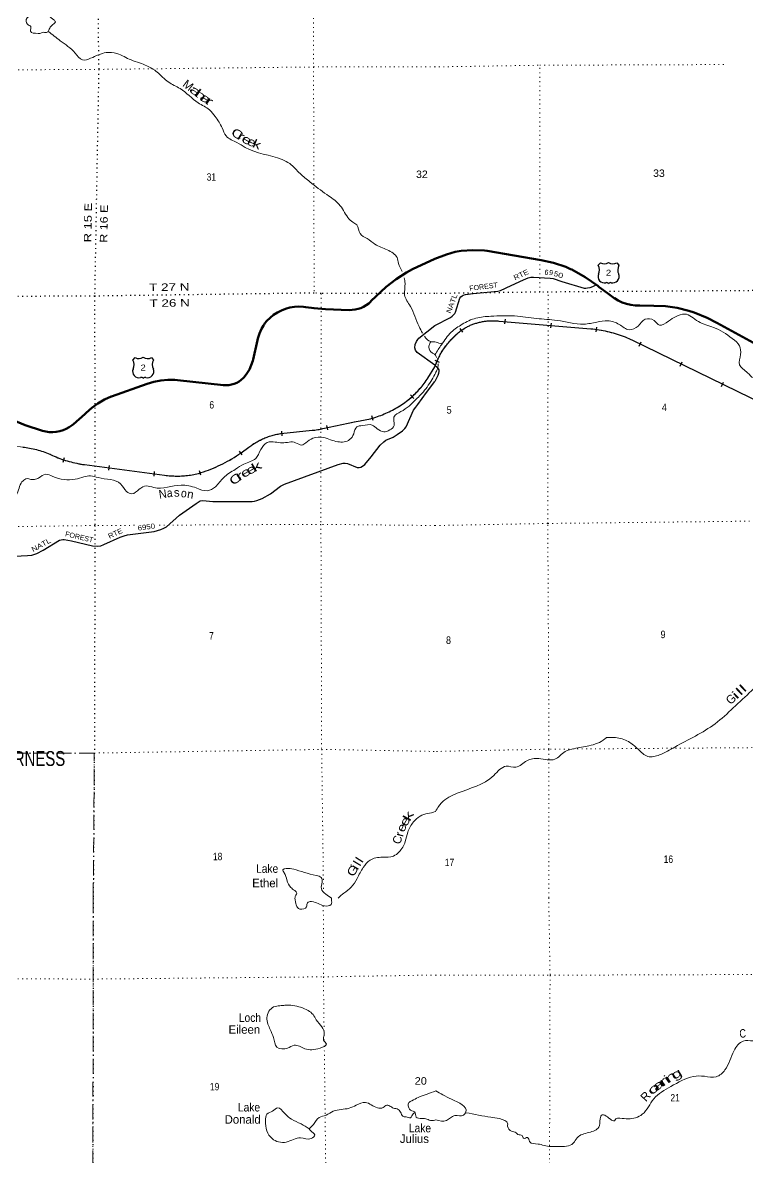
# Model space of a CAD drawing. Header units: feet. Extents: x -3 to 248627, y 0 to 184934.
# Drawn here: x 21243 to 38283, y 85678 to 112351 of the extents above; entities that cross this region are included whole.
import ezdxf
from ezdxf.enums import TextEntityAlignment as Align

# ---------------------------------------------------------------- set-up
doc = ezdxf.new("R2010")
doc.units = ezdxf.units.FT
doc.header["$LTSCALE"] = 70
doc.linetypes.add('DOT_DASHED', pattern=[7.7, 5, -1.2, 0.3, -1.2])
doc.linetypes.add('DOTTED', pattern=[1.5, 0.3, -1.2])
for name, color, linetype, lineweight in [('16', 7, 'Continuous', 25), ('20', 7, 'Continuous', 70), ('29', 7, 'Continuous', 25), ('30', 7, 'Continuous', 35), ('34', 7, 'Continuous', 25), ('39', 7, 'Continuous', 13), ('44', 7, 'DOT_DASHED', 13), ('6', 7, 'DOTTED', 25), ('7', 7, 'DOTTED', 13)]:
    doc.layers.add(name, color=color, linetype=linetype, lineweight=lineweight)
doc.layers.add('41', color=7, linetype='Continuous')

msp = doc.modelspace()

# ---------------------------------------------------------------- linework, layer by layer
at = {"layer": '16'}
for p, q in [((34777.62, 106649.19), (34828.93, 106707.95)), ((35020.69, 106713.92), (35020.41, 106713.72)), ((35212.78, 106708.04), (35264.17, 106649.19)), ((23833.57, 104420.48), (23884.88, 104479.24)), ((24076.64, 104485.21), (24076.36, 104485.01)), ((24268.73, 104479.33), (24320.12, 104420.48))]:
    msp.add_line(p, q, dxfattribs=at)
for centre, radius, start, end in [((34920.01, 106865.61), 182.07, 239.97227, 303.45418), ((35121.79, 106865.11), 181.52, 236.33975, 300.08743), ((35121.78, 106865.61), 182.07, 236.54582, 236.59441), ((34923.83, 106383.66), 151.42, 159.09177, 283.81923), ((34584.64, 106538.56), 222.05, 332.97043, 29.75871), ((35117.95, 106383.66), 151.42, 256.18077, 20.90823), ((35457.14, 106538.56), 222.05, 150.24129, 207.02957), ((23640.59, 104309.85), 222.05, 332.97043, 29.75871), ((23975.96, 104636.9), 182.07, 239.97227, 303.45418), ((24177.74, 104636.4), 181.52, 236.33975, 300.08743), ((24177.73, 104636.9), 182.07, 236.54582, 236.59441), ((24513.09, 104309.85), 222.05, 150.24129, 207.02957), ((23979.78, 104154.95), 151.42, 159.09177, 283.81923), ((24173.9, 104154.95), 151.42, 256.18077, 20.90823)]:
    msp.add_arc(centre, radius, start, end, dxfattribs=at)
for centre, major_axis, start_param, end_param in [((34979.17, 106184.84), (-19.56, 51.67), 4.95877769, 6.28318531), ((35062.62, 106184.84), (19.56, 51.67), 0, 1.32637542), ((24035.12, 103956.13), (-19.56, 51.67), 4.95877769, 6.28318531), ((24118.57, 103956.13), (19.56, 51.67), 0, 1.32637542)]:
    msp.add_ellipse(centre, major_axis=major_axis, ratio=0.929097, start_param=start_param, end_param=end_param, dxfattribs=at)
at = {"layer": '20'}
for points in [[(42826.65, 102430.65), (37564.83, 105295.8), (37337.8, 105414.49), (37036.22, 105537.81), (36908.08, 105580.14), (36636.85, 105646.9), (36360.12, 105684.95), (36080.93, 105693.86), (35754.06, 105700.8), (35649.07, 105702.73), (35544.86, 105715.61), (35442.57, 105739.32), (35343.32, 105773.59), (35248.19, 105818.05), (35158.23, 105872.21), (35149.37, 105878.26), (34992, 105990.95), (34802, 106134.95), (34766.57, 106165.14), (34471.01, 106371.47), (34155.5, 106545.78), (34126.84, 106559.54), (34013.97, 106607.51), (33728.34, 106704.77), (33434.12, 106771.63), (32165.97, 106986.69), (32105.11, 106993.03), (31828.79, 107004.03), (31552.83, 106986.09), (31414.97, 106960.19), (31211.63, 106903.29), (30932.06, 106798.26)], [(29321.81, 105708.88), (29378.93, 105751.31), (29431.32, 105799.48), (29433.02, 105801.22), (29793.22, 106137.95), (30023.59, 106321.48), (30271.88, 106479.93), (30411.61, 106554.01), (30932.06, 106798.26)], [(20460.73, 103232.36), (21301.9, 102885.46), (21708.27, 102757.19), (21787.85, 102738.05), (21868.99, 102727.32), (21950.81, 102725.14), (22032.41, 102731.52), (22112.89, 102746.4), (22191.38, 102769.61), (22267.01, 102800.89), (22338.96, 102839.91), (22406.44, 102886.24), (22438.57, 102912.24), (22701.83, 103150.04), (22736.36, 103181.45), (22867.82, 103298.84), (23010.84, 103401.84), (23163.83, 103489.33), (23325.14, 103560.35), (23333.81, 103563.61), (24172.55, 103864.66), (24329.3, 103911.52), (24490.09, 103941.74), (24653.16, 103954.98), (24816.71, 103951.11), (24885.94, 103944.28), (25963.07, 103826.83), (26027.39, 103825.82), (26091.46, 103831.53), (26154.58, 103843.91), (26216.06, 103862.82), (26275.23, 103888.05), (26331.44, 103919.32), (26384.07, 103956.31), (26432.55, 103998.59), (26452.4, 104018.73), (26517.41, 104105.22), (26573.03, 104198.03), (26618.64, 104296.15), (26653.74, 104398.5), (26663.35, 104434.62), (26763.95, 104883.97), (26775.03, 104930.18), (26811.48, 105044.56), (26859.69, 105154.51), (26904.88, 105233.81), (26919.14, 105258.84), (26939.41, 105283.81), (26985.92, 105341.09), (27060.96, 105415.94), (27143.41, 105482.53), (27232.36, 105540.14), (27326.86, 105588.13), (27425.85, 105625.98), (27528.26, 105653.28), (27632.95, 105669.73), (27738.8, 105675.14), (27844.63, 105669.46), (27899.57, 105662.08), (28096.57, 105638.03), (28361.01, 105618.86), (28917.12, 105595.89), (28988.28, 105596.64), (29058.96, 105604.82), (29128.41, 105620.34), (29195.85, 105643.04), (29260.56, 105672.66), (29321.81, 105708.88)]]:
    msp.add_lwpolyline(points, dxfattribs=at)
at = {"layer": '29'}
for points in [[(30934.21, 105231.63), (31300.19, 105419.92), (31345.16, 105449.93), (31369.52, 105474.3), (31403.25, 105513.68), (31421.48, 105547.66), (31523.66, 105873.05), (31547.52, 105907.43), (31573.76, 105931.8), (31598.12, 105946.8), (31654.56, 105964.32), (31839.22, 105987.32), (32415.19, 106042.19), (32479.72, 106058.37), (32726.83, 106170.48), (33018.47, 106308.88), (33128.04, 106350.87), (33189.88, 106365.87), (33253.5, 106371.6), (33648.01, 106348.07), (33718.63, 106335.09), (33918.8, 106266.02), (34445.43, 106113.2), (34486.52, 106110.89), (34527.74, 106114.64), (34583.96, 106127.76), (34648.24, 106152.1), (34728.63, 106191.62)], [(30935.49, 104300.47), (30523.05, 104594.33), (30480.19, 104648.87), (30461.02, 104707.53), (30475.94, 104783.16), (30501.16, 104853.59), (30533.73, 104904.6), (30559.54, 104933.92), (30934.21, 105231.63)], [(30935.49, 104300.47), (30990.08, 104252.74), (31014.44, 104217.11), (31025.68, 104187.11), (31027.56, 104157.11), (31023.81, 104106.49), (31003.2, 104053.99), (30936.02, 103918.37)], [(20902.92, 99802.23), (21358.43, 99821.83), (21461.18, 99834.83), (21579.19, 99872.96), (21723.56, 99949.53), (22111.96, 100183.34), (22148.17, 100194.29), (22188.59, 100201.6), (22221.43, 100201.6), (22390.64, 100169.01), (22884.76, 100054.21), (23000.5, 100048.24), (23080.78, 100055.54), (23154.02, 100082.67), (23536.91, 100256.37), (23628.32, 100290.7), (23708.42, 100307.49), (24337.93, 100387.4), (24492.97, 100435.29), (24560.48, 100464.51), (24622.34, 100499.8), (24932.92, 100770.13), (25325.91, 101051.37), (25418.01, 101110.82), (25481.32, 101119.42), (25717.82, 101098.22), (26638.85, 101097.93), (26697.01, 101103.52), (26748.1, 101118.12), (26875.81, 101165.59), (27070.59, 101274.48), (27305.72, 101453.65), (27401.28, 101505.18), (28664.92, 101964.4), (28778.8, 101994.48), (28826.24, 101994.48), (28879.93, 101987.57), (29105.47, 101896.4), (29154.65, 101892.24), (29191.14, 101903.19), (29234.93, 101925.1), (29284.93, 101962.12), (29433.82, 102144.46), (29652.11, 102416.02), (29733.49, 102501.08), (29782.29, 102538.55), (29951.62, 102608.36), (30048.67, 102666.35), (30172.74, 102753.98), (30227.48, 102808.76), (30257.84, 102852.7), (30433.53, 103241.03), (30484.74, 103312.67), (30538.56, 103372.93), (30740.02, 103657.67), (30936.02, 103918.37)]]:
    msp.add_lwpolyline(points, dxfattribs=at)
at = {"layer": '34'}
for p, q in [((32583.93, 105269.64), (32593.11, 105379.86)), ((31596.66, 105073.48), (31530.85, 105162.38)), ((33665.76, 105176.97), (33674.94, 105287.2)), ((34731.38, 105086.87), (34746.14, 105196.49)), ((35737.89, 104745.9), (35786.29, 104845.36)), ((31040.8, 104364.99), (30938.81, 104407.8)), ((36703.12, 104279.04), (36751.53, 104378.49)), ((37678.28, 103801.53), (37726.69, 103900.99)), ((30437.16, 103518.44), (30364.07, 103601.46)), ((29481.73, 102998.86), (29450.8, 103105.05)), ((27347.06, 102637.2), (27335.47, 102747.2)), ((28415.29, 102776.86), (28391.63, 102884.91)), ((26404.91, 102190.42), (26340.52, 102280.36)), ((22191.2, 102022.73), (22225.74, 102127.81)), ((23267.69, 101828.61), (23282.13, 101938.27)), ((24331.07, 101691.27), (24345.51, 101800.93)), ((25430.47, 101711.59), (25398.04, 101817.34))]:
    msp.add_line(p, q, dxfattribs=at)
at = {"layer": '34', "lineweight": 13}
for p, q in [((32447.46, 105334.68), (34603.89, 105155.19)), ((35566.19, 104891.87), (41135.37, 102181.41)), ((30931.91, 104253.69), (31009.99, 104439.7)), ((30769.76, 103997.26), (30930.33, 104249.02)), ((28298.12, 102805.97), (28898.1, 102937.34)), ((26379, 102237.67), (26558.92, 102370.61)), ((22697.32, 101960.28), (24577.67, 101712.77))]:
    msp.add_line(p, q, dxfattribs=at)
at = {"layer": '34'}
for points in [[(30935.55, 104259.22), (31008.98, 104440.15), (31022, 104468), (31035.58, 104495.38), (31049.63, 104522.53), (31064.07, 104549.71), (31079.09, 104576.43), (31094.49, 104602.77), (31110.3, 104629.12), (31126.68, 104655.03), (31143.46, 104680.54), (31160.78, 104706), (31178.44, 104730.92), (31196.42, 104755.69), (31215.03, 104780.17), (31233.98, 104804.11), (31253.4, 104827.83), (31273.08, 104851.25), (31293.39, 104874.36), (31313.87, 104897.02), (31335, 104919.38), (31356.28, 104941.27), (31378.05, 104962.95), (31400.16, 104984.08), (31422.66, 105004.83), (31445.41, 105025.29), (31468.73, 105045.28), (31492.29, 105064.97), (31516.19, 105084.11), (31540.32, 105102.97), (31564.96, 105121.19), (31589.83, 105139.12), (31614.88, 105156.58), (31622.15, 105161.48), (31624.93, 105163.08), (31644.84, 105174.69), (31664.97, 105185.8), (31685.22, 105196.51), (31705.82, 105206.98), (31726.44, 105216.96), (31747.21, 105226.75), (31768.3, 105236.11), (31789.41, 105244.99), (31810.76, 105253.55), (31832.15, 105261.83), (31853.86, 105269.69), (31875.51, 105277.17), (31897.48, 105284.24), (31919.4, 105290.92), (31941.54, 105297.3), (31963.71, 105303.21), (31986, 105308.71), (32008.35, 105313.92), (32030.91, 105318.64), (32053.52, 105323.05), (32076.15, 105327), (32098.83, 105330.66), (32121.61, 105333.74), (32144.45, 105336.52), (32167.22, 105338.94), (32190.12, 105340.97), (32213.06, 105342.52), (32236.11, 105343.67), (32259.03, 105344.56), (32282.06, 105344.87), (32305.03, 105344.81), (32328.05, 105344.46), (32350.91, 105343.67), (32373.98, 105342.37), (32396.91, 105340.81), (32419.76, 105338.69), (32442.58, 105336.4), (32447.57, 105335.77), (34603.99, 105156.29), (34652.78, 105151.7), (34701.19, 105146.03), (34749.51, 105139.52), (34798.08, 105132.44), (34846.26, 105124.25), (34894.1, 105115.26), (34942.17, 105105.68), (34989.85, 105095.01), (35037.19, 105083.53), (35084.73, 105071.19), (35131.63, 105058.06), (35178.49, 105044.37), (35225.25, 105029.58), (35271.38, 105013.98), (35317.44, 104997.55), (35363.16, 104980.6), (35408.79, 104962.52), (35453.81, 104943.93), (35498.74, 104924.23), (35543.05, 104904.03), (35566.67, 104892.86), (41135.84, 102182.4)], [(27077.61, 102637.04), (27105.75, 102645.48), (27133.95, 102653.3), (27162.31, 102660.63), (27190.73, 102667.59), (27219.43, 102673.91), (27248.2, 102679.86), (27277.01, 102685.2), (27305.88, 102690.19), (27310.52, 102690.82), (27311.87, 102691.02), (28047.06, 102768.5), (28080.39, 102771.57), (28113.44, 102775.38), (28146.45, 102779.76), (28179.62, 102784.55), (28212.52, 102790.06), (28245.19, 102796.15), (28278.02, 102802.63), (28297.88, 102807.04), (28897.88, 102938.42), (29081.69, 102973.77), (29180.4, 102990.5), (29211.88, 102995.68), (29253.87, 103003.37), (29295.98, 103011.95), (29337.89, 103021.03), (29379.75, 103030.81), (29421.18, 103041.59), (29462.76, 103052.92), (29503.94, 103064.91), (29544.89, 103077.77), (29585.45, 103091.28), (29625.97, 103105.5), (29666.27, 103120.22), (29706.16, 103135.96), (29745.83, 103152.21), (29785.29, 103169.32), (29824.53, 103186.93), (29863.18, 103205.38), (29901.63, 103224.33), (29939.7, 103243.95), (29977.52, 103264.43), (30014.79, 103285.4), (30052.02, 103307.06), (30088.5, 103329.37), (30124.94, 103352.37), (30160.64, 103376.02), (30196.13, 103400.17), (30231.07, 103424.82), (30265.77, 103450.32), (30299.73, 103476.46), (30333.33, 103502.94), (30366.69, 103530.26), (30399.33, 103557.88), (30423.62, 103579.27), (30451.87, 103606.42), (30479.36, 103634.08), (30506.39, 103662.24), (30533.27, 103690.86), (30559.37, 103719.99), (30584.85, 103749.45), (30610.18, 103779.38), (30634.73, 103809.8), (30658.66, 103840.57), (30682.28, 103871.97), (30705.13, 103903.56), (30727.65, 103935.46), (30749.56, 103968.03), (30768.83, 103997.85), (30935.55, 104259.25)], [(21242.69, 102374.28), (21283.57, 102369.16), (21324.23, 102363.33), (21365.13, 102356.79), (21405.56, 102349.55), (21446, 102341.83), (21486.45, 102333.16), (21526.43, 102323.79), (21566.42, 102313.7), (21606.16, 102303.15), (21645.92, 102291.64), (21685.21, 102279.67), (21724.51, 102266.74), (21763.34, 102253.35), (21802.18, 102239.24), (21840.55, 102224.42), (21878.68, 102208.9), (21886.96, 102205.47), (21900.64, 102198.76), (21942.55, 102179.23), (21985.04, 102160.16), (22027.68, 102142.14), (22070.66, 102124.61), (22113.74, 102107.87), (22157.45, 102091.85), (22201.3, 102076.88), (22245.22, 102062.45), (22289.79, 102048.72), (22334.18, 102035.84), (22378.94, 102023.7), (22424.11, 102012.58), (22469.09, 102002.02), (22514.43, 101992.22), (22560.18, 101983.43), (22605.75, 101975.21), (22651.4, 101967.79), (22697.47, 101961.37), (24577.82, 101713.86), (24613.86, 101708.91), (24649.79, 101704.82), (24685.82, 101701.35), (24722.11, 101698.25), (24758.32, 101696.01), (24794.4, 101694.42), (24830.75, 101693.2), (24867.01, 101692.84), (24903.16, 101693.13), (24939.6, 101694), (24975.72, 101695.55), (25011.9, 101697.51), (25048.19, 101700.3), (25084.16, 101703.75), (25120.22, 101707.83), (25156.13, 101712.35), (25192.16, 101717.69), (25227.83, 101723.49), (25263.63, 101730.13), (25299.08, 101737.24), (25334.61, 101744.95), (25369.81, 101753.35), (25379.51, 101755.8), (25438.36, 101773.85), (25496.46, 101793.14), (25554.29, 101813.46), (25612.23, 101834.54), (25669.44, 101856.87), (25726.01, 101880.11), (25782.71, 101904.13), (25838.66, 101929.39), (25893.98, 101955.55), (25949.33, 101982.84), (26003.71, 102010.93), (26057.87, 102039.7), (26111.64, 102069.8), (26164.43, 102100.72), (26216.91, 102132.67), (26268.87, 102165.17), (26320.4, 102199.02), (26371.06, 102233.34), (26378.35, 102238.56), (26558.26, 102371.49), (26581.81, 102389.08), (26605.63, 102406.03), (26629.75, 102422.58), (26654.22, 102438.96), (26678.96, 102454.7), (26703.85, 102469.95), (26729.1, 102485.02), (26754.61, 102499.46), (26780.29, 102513.4), (26806.41, 102527.03), (26832.56, 102540.06), (26858.92, 102552.83), (26885.68, 102565.04), (26912.48, 102576.67), (26939.59, 102587.89), (26966.75, 102598.74), (26994.33, 102609.05), (27021.84, 102618.9), (27049.76, 102628.21), (27077.61, 102637.04)]]:
    msp.add_lwpolyline(points, dxfattribs=at)
at = {"layer": '34', "lineweight": 13}
msp.add_lwpolyline([(27310.68, 102689.73), (27312.01, 102689.93), (28047.17, 102767.41)], dxfattribs=at)
for centre, radius, start, end in [((32603.7, 103705.86), 1754.54, 123.9936, 155.27571), ((32292.63, 104027.85), 1315.97, 83.24345, 120.60101), ((34358.16, 102367.14), 2798.86, 64.4298, 84.96305), ((28880.55, 105203.53), 2241.47, 313.53106, 327.44158), ((28791.83, 105417.97), 2459.47, 279.09456, 311.58846), ((30978.25, 92446.8), 10694.79, 99.6767, 101.2156), ((27882.8, 104673), 1912.67, 274.92988, 282.54116), ((27570.99, 101031.49), 1678.55, 98.92135, 127.08082), ((20972.78, 100028.33), 2360.19, 67.22312, 90.43835), ((23048.85, 104595.69), 2658.75, 244.07633, 262.40243), ((24367.21, 105124.97), 3519.06, 286.72317, 304.86778), ((24872.16, 103770.87), 2079.06, 261.85689, 284.13284)]:
    msp.add_arc(centre, radius, start, end, dxfattribs=at)
at = {"layer": '39'}
for points in [[(21844.22, 112146.37), (21892.39, 112248.79), (21972.68, 112325.11), (22012.83, 112369.29), (21972.66, 112421.48), (21876.26, 112517.82), (21836.06, 112664.37), (21743.7, 112686.42), (21643.32, 112602.06), (21530.9, 112549.82), (21458.61, 112553.8), (21400.4, 112495.56), (21346.19, 112461.41), (21352.26, 112312.84), (21430.57, 112262.67), (21424.58, 112152.25), (21603.29, 112100.11), (21687.62, 112110.18), (21723.76, 112128.26), (21788.01, 112116.24), (21844.22, 112152.4)], [(21844.22, 112146.37), (22125.38, 111927.63), (22478.84, 111632.63), (22647.54, 111478.09), (22840.28, 111514.3), (23209.7, 111646.95), (23458.68, 111622.94), (23792.02, 111474.49), (23988.81, 111406.3), (24165.52, 111334.09), (24402.49, 111189.62), (24667.58, 110956.81), (24944.71, 110800.31), (25370.46, 110467.18), (25635.54, 110298.63), (25772.12, 110142.08), (25932.81, 109877.11), (26029.24, 109688.42), (26282.27, 109531.91), (26471.03, 109419.55), (27346.54, 109130.75), (27523.25, 109038.46), (27768.27, 108801.64), (27997.22, 108608.98), (28394.85, 108307.96), (28680.02, 108083.2), (28888.92, 107774.08), (29007.41, 107657.68), (29097.78, 107597.48), (29178.15, 107392.72), (29342.82, 107276.33), (29527.58, 107143.89), (29816.75, 107007.47), (30045.69, 106830.87), (30081.86, 106690.34), (30163.19, 106505.05)], [(30211.1, 106356.13), (30234.58, 106220.59), (30224.61, 105951.55), (30359.2, 105682.56), (30564.12, 105210.82), (30643.47, 105055.72)], [(40008.27, 103504.97), (39995, 103641.95), (39916, 103855.95), (39555, 103976.95), (39428, 103862.95), (39260, 103803.95), (39032, 103963.95), (38911, 103906.95), (38850, 103815.95), (38725, 103941.95), (38602, 104012.95), (38427, 104001.95), (38290, 104121.95), (38102, 104307.95), (38124, 104553.95), (38101, 104752.95), (37929, 104927.95), (37491, 105187.95), (37132, 105326.95), (36808, 105501.95), (36610, 105444.95), (36428, 105333.95), (36219, 105239.95), (36091, 105349.95), (35882, 105378.95), (35714, 105218.95), (35506, 105133.95), (35270, 105256.95), (35001, 105342.95), (34746, 105313.95), (34438, 105263.95), (33811, 105351.95), (33325, 105395.95), (32811, 105456.95), (32252, 105448.95), (31900, 105404.95), (31581, 105261.95), (31321, 105075.95), (31090, 104779.95), (30937, 104548.95)], [(30693.77, 104977.73), (30740.89, 104915.75), (30849.33, 104851.54), (30934.75, 104849.14)], [(30836.95, 104855.44), (30817.21, 104811.37), (30793.14, 104719.01), (30869.47, 104586.53), (30926.9, 104556.42), (30935.15, 104550.76)], [(31128, 104834.95), (31066, 104811.95), (30999, 104828.95), (30934.75, 104849.14)], [(30935.15, 104550.76), (30944.37, 104542.46), (30960.45, 104519.13), (30974.19, 104483.39)], [(31007.77, 104334.81), (31010.95, 104315.12), (30984.69, 104185.84), (30960.45, 104135.35), (30935.77, 104082.65)], [(21344.89, 101635.72), (21519.58, 101611.69), (21625.99, 101651.88), (21782.58, 101734.25), (21951.25, 101684.12), (22477.33, 101620.06), (22682.12, 101672.34), (22838.73, 101696.49), (23019.44, 101656.4), (23545.54, 101508.02), (23686.14, 101331.39), (23810.64, 101275.22), (23983.29, 101381.69), (24149.92, 101460.05), (24324.62, 101423.98), (24967.12, 101480.43), (25324.54, 101412.29), (25587.58, 101348.14), (25774.29, 101440.57), (25962.98, 101653.45), (26242.02, 101850.31), (26446.8, 101974.87), (26721.84, 102107.48), (26842.26, 102316.33), (26994.82, 102481.01), (27179.54, 102493.13), (27348.2, 102473.11), (27661.43, 102477.24), (27806.01, 102421.08), (27902.37, 102473.31), (28066.99, 102581.79), (28315.96, 102597.94), (28653.31, 102497.68), (28930.38, 102549.98), (29026.73, 102686.54), (29098.97, 102847.19), (29231.48, 102879.36), (29464.39, 102891.49), (29580.87, 102803.19), (29733.49, 102730.97), (29874.02, 102777.2), (29978.41, 102879.63), (29974.37, 102976), (29974.34, 103080.4), (30138.96, 103206.95), (30486.25, 103490.16), (30721.1, 103743.22), (30836.95, 103913.07), (30935.77, 104082.65)], [(19406.42, 102351.05), (19581.85, 102157.09), (19828.9, 101823.89), (20108.1, 101422.45), (20409.32, 101225.8), (20754.71, 101105.46), (20963.52, 101117.58), (21112.06, 101284.28), (21252.54, 101583.48), (21344.89, 101635.72)], [(34971.58, 95546.71), (35185, 95544.95), (35486, 95450.95), (35716, 95271.95), (35944, 95101.95), (36217, 95137.95), (36580, 95322.95), (37527, 95870.95), (37954, 96243.95), (38383, 96645.95), (38785, 97007.95), (39294, 97324.95), (39838, 97530.95), (40268, 97720.95), (40502, 97838.95), (40659, 97887.95), (40942, 97936.95), (41214, 97970.95), (41557, 98151.95), (41862, 98407.95), (42282, 98960.95), (42408, 99156.95), (42536, 99339.95), (42801, 99528.95), (43437, 99659.95), (43818, 99755.95), (44005, 99899.95), (44130, 100164.95), (44252, 100310.95), (44217.25, 100395.2)], [(30949.9, 93807.69), (31025.87, 93932.88), (31092, 94010.95), (31461, 94235.95), (32322, 94655.95), (32611, 94870.95), (32840, 94851.95), (33096, 94998.95), (33380, 95053.95), (33756, 95034.95), (33999, 95214.95), (34210, 95283.95), (34560, 95351.95), (34933, 95512.95), (34971.58, 95546.71)], [(30949.9, 93807.69), (30944.42, 93804.92), (30767.77, 93760.8), (30587.08, 93696.48), (30434.52, 93563.92), (30298.04, 93318.92), (30237.86, 93098.05), (30091.35, 92853.06), (29960.86, 92760.65), (29699.85, 92732.45), (29410.73, 92664.08), (29252.15, 92487.34), (29105.64, 92234.32), (28969.16, 92025.46), (28798.53, 91888.87), (28659.08, 91772.61)], [(28503.4, 91772.32), (28370.86, 91864.63), (28266.41, 91997.1), (28286.45, 92145.68), (28264.34, 92254.09), (28145.86, 92302.23), (27615.75, 92450.61), (27435.04, 92466.61), (27362.76, 92434.46), (27394.91, 92366.21), (27455.18, 92197.58), (27547.59, 92020.93), (27639.97, 91948.69), (27686.17, 91888.47), (27664.09, 91840.28), (27644.68, 91770.96)], [(27644.68, 91770.96), (27761.73, 91514.79), (27919, 91566.91), (27937.34, 91663.67), (28036.12, 91687.68), (28338.15, 91588.28), (28495.38, 91620.24), (28505.69, 91739.19), (28503.4, 91772.32)], [(31664.31, 86726.31), (32250.68, 86622.57), (32453.41, 86587.77), (32647.95, 86460.39), (32646.74, 86407.99), (32738.75, 86290.99), (32846.72, 86254.28), (32890.05, 86210.96), (32988.27, 86188.59), (33023.08, 86125.3), (33114.18, 86143.41), (33164.41, 86049.53), (33362.54, 85990.63), (33502.79, 85955.21), (33840.78, 85931.47), (34191.17, 86008.28), (34284.88, 86139.25), (34557.75, 86262.15), (34790.38, 86387.98), (34823.05, 86580.82), (34871.65, 86678.53), (34931.84, 86667.09), (35062.68, 86573.41), (35158.56, 86536.97), (35191.81, 86580.58), (35284.93, 86598.65), (35483.99, 86580.06), (35812.98, 86689.6), (36083.28, 87050.5), (36484.98, 87341.9), (37014.37, 87577.99), (37274.42, 87582.22), (37552.27, 87571.94), (37755.44, 87730.69), (37971.49, 88185.56), (38188.23, 88408.53), (38414.09, 88415.55), (38656.01, 88420.18), (39166.68, 88543.79), (39826.64, 88587.41), (40095.77, 88635.8), (40284.37, 88774.71), (40899.82, 88897.97), (41314.94, 88985.42), (41910.52, 88859.1), (42244.27, 88738.67), (42449.19, 88711.88), (42697.86, 88746.61), (42991.12, 88705.73), (43370.98, 88749.61), (43639.02, 88925.05), (43837.92, 89422.65), (44003.36, 89693.15), (44061.72, 90038.65), (44328.85, 90349.21), (44606.69, 90774.46), (44652.42, 91009.34), (44701.37, 91296.58), (44780.02, 91560.97), (44758.52, 91798.56)], [(27008.63, 88806.03), (26986.79, 88961.34), (27144.47, 89213.1), (27291.61, 89241.05), (27410.52, 89252.91), (27595.88, 89246.5), (27952.27, 89128.85), (28070.96, 89033.84), (28147.27, 88908.67), (28277.9, 88745.07), (28331.92, 88559.45), (28319.57, 88432.43), (28383.85, 88339.54), (28236.58, 88247.07), (27877.89, 88231.63), (27628.2, 88310.77), (27470.91, 88244.53), (27223.12, 88267.19), (27138.97, 88497.24), (27062.77, 88678.88), (27008.63, 88806.03)], [(30957.45, 87239.84), (30734.83, 87157.3), (30541.25, 87085.08), (30394, 87006.72), (30323.39, 86962.5), (30341.21, 86807.19), (30395.53, 86768.77), (30453.92, 86746.47), (30497.99, 86621.36), (30628.9, 86592.88), (30747.74, 86576.51), (30856.47, 86540), (30957.99, 86559.83)], [(30957.45, 87239.84), (31329.39, 87042.55), (31663.02, 86742.67), (31608.93, 86669.28), (31405.14, 86657.73), (31303.22, 86607.6), (31207.02, 86543.23), (30957.99, 86559.83)], [(27976.78, 86347.99), (28079.75, 86452.65), (28215.08, 86613.71), (28376.39, 86669.86), (28547.85, 86762.29), (28918.73, 86832.14), (29086.12, 86904.41), (29301.84, 86966.5), (29583.67, 86840.93), (29716.67, 86846.72), (29805.43, 86900.99), (29902.08, 86868.54), (29984.61, 86826.03), (30051.08, 86817.84), (30093.32, 86783.47), (30129.5, 86741.06), (30183.7, 86642.14), (30258.23, 86627.88), (30360.94, 86607.51), (30423.6, 86702.17), (30467.98, 86726.28)], [(27976.78, 86347.99), (27787.61, 86461.29), (27566.2, 86574.64), (27405.28, 86706.03), (27236.3, 86839.45), (27119.28, 86765.07), (26986.15, 86692.73), (26951.58, 86537.53), (27105.86, 86117.79), (27440.17, 86034.46), (27778.89, 86138.66), (28028.69, 86118), (28111.48, 86204.55), (28014.96, 86299.52), (27976.78, 86347.99)]]:
    msp.add_spline(points, degree=3, dxfattribs=at)
at = {"layer": '44'}
for points in [[(22901.22, 91765.58), (22927.44, 95180.96), (12329.45, 95162.1)], [(22901.22, 91765.58), (22886.54, 79252.56), (22904.16, 74054.95), (21979.52, 74054.36), (22032.53, 45879.21)]]:
    msp.add_lwpolyline(points, dxfattribs=at)
at = {"layer": '6'}
for points in [[(22918.04, 126023.22), (22905.98, 121832.24), (22910.1, 121790.06), (22957.19, 116533.45), (23030.45, 111252.81), (22933.12, 105923.5), (22942.39, 100530.16), (22927.44, 95180.96), (22901.22, 91765.58)], [(61866.46, 105987.94), (60250, 106023.95), (59894, 106021.95), (54711, 106138.95), (49557, 106153.95), (49396, 106164.95), (44241, 106096.95), (38916, 106056.95), (38737, 106053.95), (33599, 106017.95), (33406, 106016.95), (30933, 105981.95)], [(30933.18, 105981.95), (28259.06, 105985.25), (28096.36, 105994.89), (22933.12, 105923.5), (17619.12, 105897.95), (12371.38, 105886.63), (7031.22, 105883.12), (1709.08, 105911.8), (0, 105921.11)], [(22901.22, 91765.58), (22899.76, 89868.77), (22892.95, 84575.27), (22892.05, 84485.23), (22886.82, 79253.6), (22886.72, 79165.47), (22904.16, 74056.97)]]:
    msp.add_lwpolyline(points, dxfattribs=at)
at = {"layer": '7'}
msp.add_line((33406, 106016.95), (33402, 111349.95), dxfattribs=at)
for points in [[(28088.99, 115503.59), (28083.26, 111309.85), (28096.36, 105994.89)], [(0, 111285.81), (1669.81, 111270.9), (6992.07, 111191.98), (12394.31, 111136.6), (17670.28, 111225.13), (23030.45, 111252.81), (28083.26, 111309.85), (30925.85, 111310.95)], [(30925.85, 111310.95), (33402, 111349.95), (37797, 111366.95)], [(28259.06, 105985.25), (28256.36, 100557.72), (28273.4, 95266.89), (28317.63, 91915.93)], [(33614, 91779.04), (33619, 95272.95), (33591, 100577.95), (33599, 106017.95)], [(30940.69, 100529.94), (28256.36, 100557.72), (24413.66, 100537.79)], [(30940.69, 100529.94), (33591, 100577.95), (38913, 100638.95), (44250, 100693.95), (49579, 100741.95), (54101.87, 100729.69)], [(23869.81, 100534.97), (22942.39, 100530.16), (17564.53, 100459.01), (12424.8, 100491.4), (8351.96, 100487.12)], [(0, 95142.61), (1733.56, 95129.16), (7045.61, 95124.56), (12329.45, 95162.1), (17633.48, 95165.51), (22927.44, 95180.96), (28273.4, 95266.89), (30947.98, 95218.95)], [(50516.16, 95402.46), (49599, 95404.95), (44264, 95356.95), (38924, 95311.95), (33619, 95272.95), (30947.98, 95218.95)], [(33614, 91779.04), (33643.63, 89958.55), (33630.79, 84692.11)], [(28312.45, 91590.23), (28314.57, 89920.65), (28333.33, 88406.57)], [(0, 89848.22), (1709.55, 89823.26), (6998.66, 89812.95), (12291.88, 89842.97), (17554.89, 89883.13), (22896.46, 89867.67), (28314.57, 89920.65), (30955.21, 89962.76)], [(30955.21, 89962.76), (33643.63, 89958.55), (38917.67, 89976.97), (44246.04, 89992.16), (49535.5, 89979.99), (54792.29, 90037.12)], [(28334.7, 88296.41), (28380.24, 84621.04), (28375.97, 84508.13), (28370.53, 83253.54)]]:
    msp.add_lwpolyline(points, dxfattribs=at)

# ---------------------------------------------------------------- texts
at = {"layer": '16', "width": 1.2}
for p in [(35019.54, 106402.15), (24075.49, 104173.44)]:
    msp.add_text(' 2 ', height=140, dxfattribs=at).set_placement(p, align=Align.CENTER)
at = {"layer": '30'}
for s, rotation, width, p in [('RTE', 25.387, 1.15, (32820.85, 106292.19)), ('NATL', 69.567, 1.15, (31306.4, 105506.5)), ('6950', 7.234, 1.15, (23955.23, 100410.06)), ('RTE', 24.402, 1.1, (23284.33, 100217.54)), ('NATL', 29.047, 1.2, (21489.7, 99900.36))]:
    msp.add_text(s, height=120, rotation=rotation, dxfattribs=dict(at, width=width)).set_placement(p)
for s, rotation, p in [('6', 353.587, (33554.46, 106423.17)), ('9', 349.585, (33658.04, 106417.35))]:
    msp.add_text(s, height=120, rotation=rotation, dxfattribs=at).set_placement(p, align=Align.CENTER)
for s, rotation, width, p in [('5', 342.963, 1.15, (33769.06, 106387.63)), ('0', 340.963, 1.35, (33876.3, 106354.35))]:
    msp.add_text(s, height=120, rotation=rotation, dxfattribs=dict(at, width=width)).set_placement(p, align=Align.CENTER)
for rotation, p in [(7.1, (31753.06, 106045.23)), (346.92, (22233, 100279.69))]:
    msp.add_text('FOREST', height=120, rotation=rotation, dxfattribs=at).set_placement(p)
at = {"layer": '41'}
for s, rotation, p in [('M', 322.403, (24984.28, 110869.85)), ('s', 2.794, (24803.01, 101205.11)), ('n', 351.233, (25099.86, 101181.35)), ('G', 42.969, (37890.05, 96306.14)), ('C', 74.14, (30122.93, 93023.06))]:
    msp.add_text(s, height=200, rotation=rotation, dxfattribs=at).set_placement(p)
for s, rotation, width, p in [('a', 321.962, 1.85, (25139.3, 110751.51)), ('h', 321.752, 1.85, (25255.24, 110658.44)), ('a', 325.562, 1.7, (25382.57, 110559.62)), ('r', 327.576, 1.75, (25516.06, 110466.92)), ('C', 327.916, 1.4, (26122.27, 109723.5)), ('r', 329.469, 1.65, (26266.24, 109633.39)), ('e', 329.427, 1.5, (26368.87, 109570.57)), ('e', 336.012, 1.3, (26501.93, 109494.24)), ('k', 338.427, 1.4, (26628.52, 109433.24)), ('e', 28.647, 1.45, (26562.04, 101710)), ('k', 30.067, 1.7, (26691.58, 101776.06)), ('C', 35.864, 1.5, (26186.81, 101461.5)), ('r', 33.583, 1.8, (26328.5, 101566.66)), ('e', 31.382, 1.55, (26434.12, 101637.33)), ('N', 8.671, 0.95, (24459.37, 101159.92)), ('a', 4.968, 0.9, (24639.88, 101192.8)), ('o', 352.205, 0.9, (24955.41, 101201.04)), ('i', 43.14, 1.8, (38032.5, 96433.84)), ('l', 43.14, 1.75, (38123.44, 96520.64)), ('l', 43.139, 1.75, (38210.63, 96597.84)), ('e', 61.313, 1.45, (30265.34, 93434.37)), ('k', 61.288, 1.65, (30344.18, 93558.49)), ('e', 68.106, 1.25, (30209.65, 93303.96)), ('r', 75.96, 1.15, (30186.53, 93199.17)), ('i', 59.923, 1.3, (29119.07, 92417.19)), ('l', 59.008, 1.25, (29173.45, 92506.5)), ('l', 57.35, 1.3, (29224.89, 92585.65)), ('G', 59.957, 1.25, (29021.87, 92256.23))]:
    msp.add_text(s, height=200, rotation=rotation, dxfattribs=dict(at, width=width)).set_placement(p)
at = {"layer": '41', "width": 0.9}
for s, p in [('Lake', (26730.46, 92365.5)), ('Loch', (26326.1, 88860.44)), ('Lake', (26304.09, 86754.88)), ('Lake', (30324.09, 86265.92))]:
    msp.add_text(s, height=200, dxfattribs=at).set_placement(p)
at = {"layer": '41'}
for s, p in [('Ethel', (26640.34, 92025.81)), ('Eileen', (26083.93, 88582.92)), ('Donald', (25991.45, 86468.55)), ('Julius', (30112.74, 86014.84))]:
    msp.add_text(s, height=200, dxfattribs=at).set_placement(p)
for s, rotation, width, p in [('C', 2.502, 0.8, (38178.76, 88491.63)), ('r', 36.868, 1.9, (36361.23, 87378.82)), ('i', 35.868, 1.5, (36448.53, 87430.68)), ('n', 35.026, 1.75, (36532.23, 87488.21)), ('g', 30.629, 1.65, (36666.02, 87555.04)), ('o', 41.41, 1.9, (36139.78, 87217.28)), ('a', 37.797, 1.85, (36243.71, 87296.72))]:
    msp.add_text(s, height=200, rotation=rotation, dxfattribs=dict(at, width=width)).set_placement(p, align=Align.CENTER)
msp.add_text('R', height=200, rotation=47.975, dxfattribs=at).set_placement((35962.63, 87044.7), align=Align.CENTER)
at = {"layer": '44', "width": 0.75}
msp.add_text('WILDERNESS', height=350, rotation=0.167, dxfattribs=at).set_placement((19922.2, 94872.07))
at = {"layer": '6'}
for s, rotation, width, p in [('R 15 E', 88.954, 1.3, (22855.5, 107184.62)), ('R 16 E', 88.954, 1.25, (23230.75, 107176.59)), ('T 27 N', 0.792, 1.35, (24217.08, 106041.26)), ('T 26 N', 0.792, 1.35, (24225.4, 105667.14))]:
    msp.add_text(s, height=175, rotation=rotation, dxfattribs=dict(at, width=width)).set_placement(p)
at = {"layer": '7'}
for s, width, p in [('32', 1.05, (30493.5, 108700.06)), ('20', 1.1, (30460.7, 87385.94)), ('19', 0.85, (25645.37, 87251.91)), ('21', 0.85, (36474.61, 86990.7))]:
    msp.add_text(s, height=175, dxfattribs=dict(at, width=width)).set_placement(p)
for s, height, rotation, width, p in [('33', 175, 359.635, 1.05, (36068, 108725.95)), ('31', 174.3, 0.146, 0.85, (25569.73, 108636.83)), ('6', 174.3, 0.146, 0.85, (25633.13, 103280.36)), ('5', 175, 359.635, 0.9, (31212.28, 103159.2)), ('4', 175, 359.635, 0.9, (36273.68, 103221.83)), ('7', 174.3, 0.146, 0.85, (25626.09, 97850.34)), ('8', 175, 359.635, 0.9, (31197.08, 97747.74)), ('9', 175, 359.635, 0.9, (36242.65, 97882.31)), ('18', 174.3, 0.146, 0.85, (25717.67, 92662.22)), ('17', 175, 359.635, 0.85, (31169.26, 92523.52)), ('16', 175, 359.635, 0.85, (36315.49, 92600.45))]:
    msp.add_text(s, height=height, rotation=rotation, dxfattribs=dict(at, width=width)).set_placement(p)

doc.saveas('drawing.dxf')
